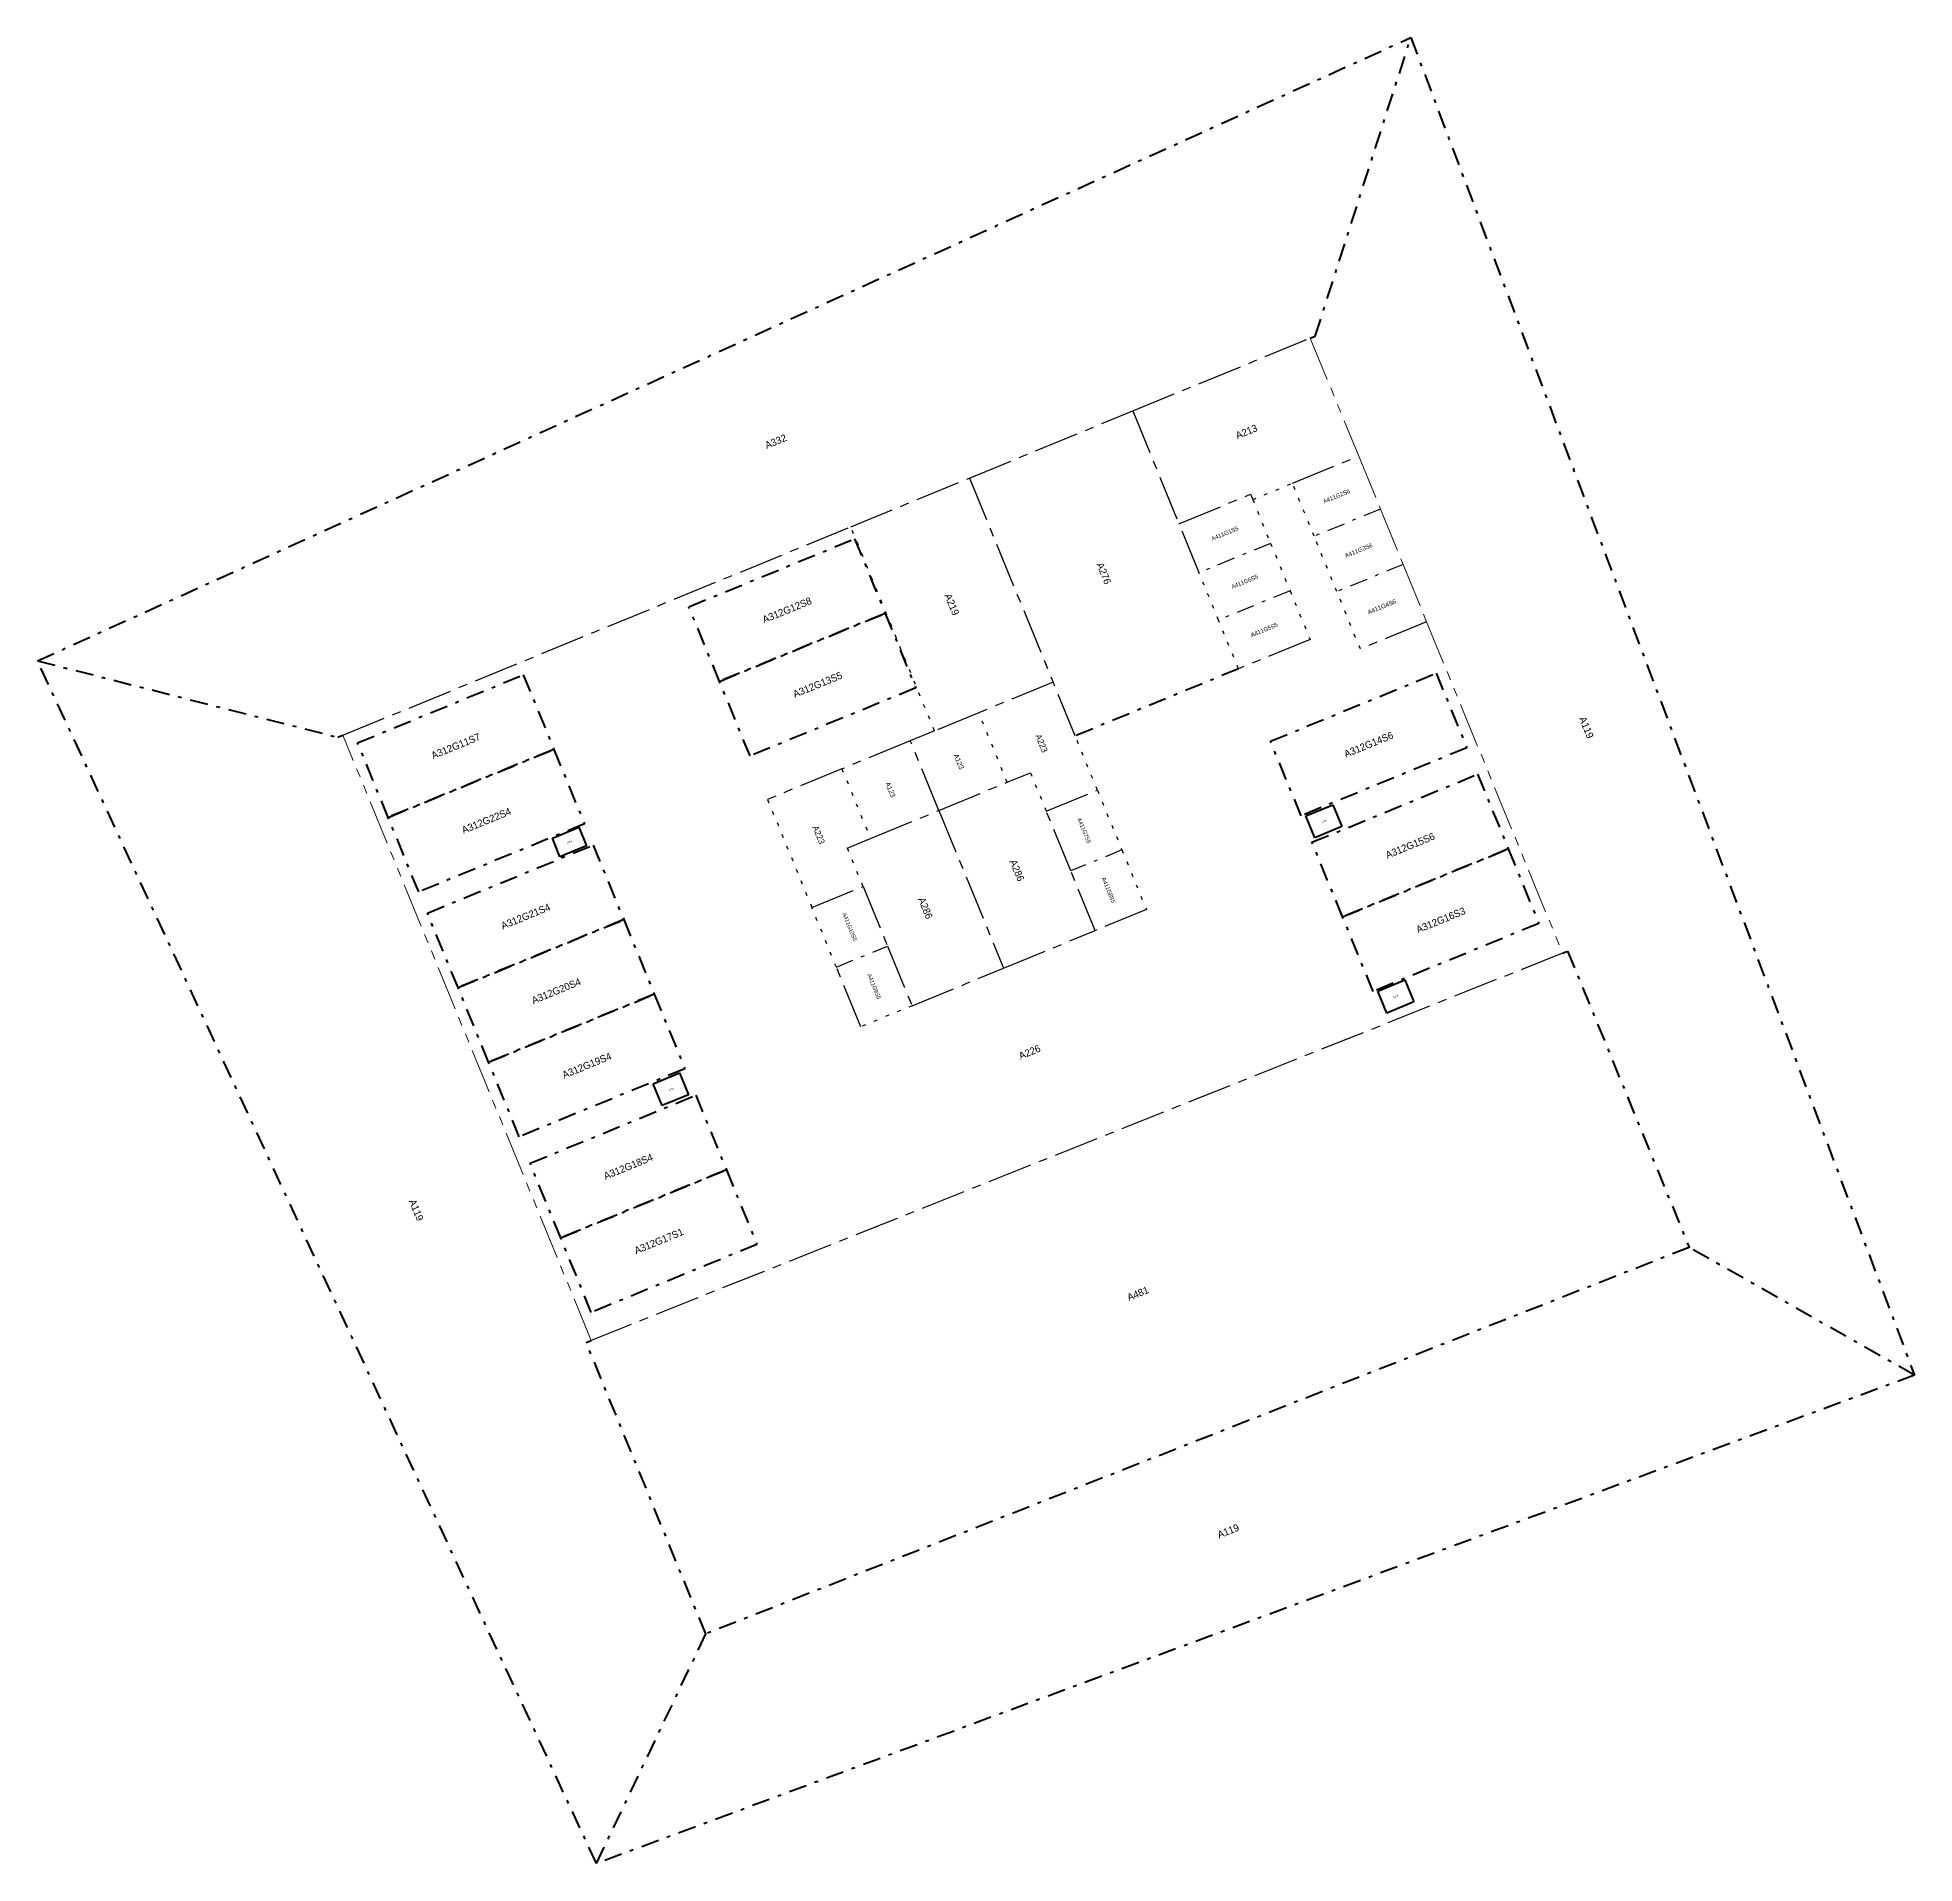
# Model space of a CAD drawing. Header units: millimetres. Extents: x 717.1 to 769.5, y 899.2 to 950.2.
import ezdxf
from ezdxf.enums import TextEntityAlignment as Align

# ---------------------------------------------------------------- set-up
doc = ezdxf.new("R2010")
doc.units = ezdxf.units.MM
for name, pattern in [('CENTER', [2, 1.25, -0.25, 0.25, -0.25]), ('DASHDOT', [1, 0.5, -0.25, 0, -0.25]), ('DOT', [0.25, 0, -0.25]), ('PHANTOM', [2.5, 1.25, -0.25, 0.25, -0.25, 0.25, -0.25])]:
    doc.linetypes.add(name, pattern=pattern)
doc.layers.add('3', color=7, linetype='Continuous', lineweight=0)
doc.layers.add('4', color=7, linetype='Continuous', lineweight=0)

msp = doc.modelspace()

# ---------------------------------------------------------------- linework, layer by layer
at = {"layer": '3', "color": 2, "linetype": 'DASHDOT', "lineweight": 50}
for p, q in [((717.105, 932.798), (755.452, 950.198)), ((752.782, 941.864), (755.452, 950.198)), ((755.452, 950.198), (769.515, 912.857)), ((752.644, 941.808), (752.782, 941.864)), ((732.713, 899.225), (717.105, 932.798)), ((717.105, 932.798), (725.492, 930.664)), ((750.64, 932.575), (746.079, 930.703)), ((725.492, 930.664), (725.631, 930.721)), ((759.691, 924.638), (759.83, 924.694)), ((759.83, 924.694), (763.223, 916.429)), ((763.225, 916.424), (735.771, 905.635)), ((763.223, 916.429), (763.225, 916.424)), ((769.515, 912.857), (763.225, 916.424)), ((732.425, 913.772), (732.564, 913.829)), ((735.766, 905.631), (732.425, 913.772)), ((769.515, 912.857), (732.713, 899.225)), ((732.713, 899.225), (735.766, 905.631)), ((735.771, 905.635), (735.766, 905.631))]:
    msp.add_line(p, q, dxfattribs=at)
at = {"layer": '3', "color": 2, "linetype": 'CENTER', "lineweight": 30}
for p, q in [((747.686, 939.773), (752.644, 941.808)), ((743.125, 937.901), (747.686, 939.773)), ((747.686, 939.773), (748.977, 936.627)), ((752.146, 937.755), (753.996, 938.514)), ((739.813, 936.542), (743.125, 937.901)), ((743.125, 937.901), (745.464, 932.202)), ((748.977, 936.627), (750.975, 937.447)), ((750.975, 937.447), (751.036, 937.299)), ((749.539, 935.258), (748.977, 936.627)), ((725.631, 930.721), (739.813, 936.542)), ((755.894, 933.889), (754.044, 933.129)), ((752.638, 933.395), (750.64, 932.575)), ((745.464, 932.202), (743.387, 931.35)), ((746.079, 930.703), (745.464, 932.202)), ((743.387, 931.35), (742.152, 930.843)), ((742.152, 930.843), (741.476, 930.566)), ((741.476, 930.566), (739.566, 929.782)), ((742.274, 928.623), (741.476, 930.566)), ((739.566, 929.782), (737.489, 928.929)), ((742.274, 928.623), (744.184, 929.407)), ((744.184, 929.407), (744.832, 929.673)), ((745.272, 928.6), (746.701, 929.186)), ((740.363, 927.839), (742.274, 928.623)), ((742.274, 928.623), (744.081, 924.219)), ((745.956, 926.934), (745.272, 928.6)), ((739.716, 927.573), (740.363, 927.839)), ((746.639, 925.269), (745.956, 926.934)), ((738.727, 925.913), (740.156, 926.5)), ((740.156, 926.5), (740.84, 924.835)), ((748.068, 925.856), (746.639, 925.269)), ((744.081, 924.219), (746.639, 925.269)), ((759.691, 924.638), (732.564, 913.829)), ((740.84, 924.835), (741.523, 923.17)), ((740.094, 922.583), (739.41, 924.248)), ((741.523, 923.17), (744.081, 924.219))]:
    msp.add_line(p, q, dxfattribs=at)
at = {"layer": '3', "color": 2, "linetype": 'PHANTOM', "lineweight": 15}
for p, q in [((752.644, 941.808), (753.996, 938.514)), ((753.996, 938.514), (754.604, 937.034)), ((754.604, 937.034), (755.238, 935.489)), ((755.238, 935.489), (755.894, 933.889)), ((755.894, 933.889), (759.691, 924.638)), ((732.564, 913.829), (725.631, 930.721))]:
    msp.add_line(p, q, dxfattribs=at)
at = {"layer": '3', "color": 2, "linetype": 'DOT', "lineweight": 30}
for p, q in [((751.036, 937.299), (752.146, 937.755)), ((752.753, 936.275), (752.146, 937.755)), ((751.036, 937.299), (751.537, 936.078)), ((742.152, 930.843), (739.813, 936.542)), ((751.537, 936.078), (752.08, 934.755)), ((753.387, 934.73), (752.753, 936.275)), ((750.082, 933.935), (749.539, 935.258)), ((752.08, 934.755), (752.638, 933.395)), ((754.044, 933.129), (753.387, 934.73)), ((750.64, 932.575), (750.082, 933.935)), ((744.184, 929.407), (743.387, 931.35)), ((746.701, 929.186), (746.079, 930.703)), ((739.566, 929.782), (740.363, 927.839)), ((744.832, 929.673), (745.272, 928.6)), ((737.489, 928.929), (738.727, 925.913)), ((746.701, 929.186), (747.385, 927.521)), ((740.156, 926.5), (739.716, 927.573)), ((747.385, 927.521), (748.068, 925.856)), ((739.41, 924.248), (738.727, 925.913)), ((741.523, 923.17), (740.094, 922.583))]:
    msp.add_line(p, q, dxfattribs=at)
at = {"layer": '3', "color": 2, "linetype": 'DASHDOT', "lineweight": 30}
for p, q in [((754.604, 937.034), (752.753, 936.275)), ((751.537, 936.078), (749.539, 935.258)), ((755.238, 935.489), (753.387, 934.73)), ((752.08, 934.755), (750.082, 933.935)), ((747.385, 927.521), (745.956, 926.934)), ((739.41, 924.248), (740.84, 924.835))]:
    msp.add_line(p, q, dxfattribs=at)
at = {"layer": '4', "color": 6, "linetype": 'DASHDOT', "lineweight": 50}
for p, q in [((735.293, 934.307), (739.919, 936.205)), ((739.919, 936.205), (740.773, 934.124)), ((736.147, 932.226), (735.293, 934.307)), ((740.773, 934.124), (736.147, 932.226)), ((736.147, 932.226), (740.773, 934.124)), ((740.773, 934.124), (741.627, 932.042)), ((726.042, 930.51), (730.667, 932.409)), ((730.667, 932.409), (731.522, 930.327)), ((751.534, 930.554), (756.16, 932.452)), ((756.16, 932.452), (757.014, 930.37)), ((737.002, 930.144), (736.147, 932.226)), ((741.627, 932.042), (737.002, 930.144)), ((726.896, 928.429), (726.042, 930.51)), ((726.896, 928.429), (731.522, 930.327)), ((731.522, 930.327), (726.896, 928.429)), ((731.522, 930.327), (732.376, 928.246)), ((752.389, 928.472), (751.534, 930.554)), ((757.014, 930.37), (752.389, 928.472)), ((752.692, 927.732), (757.318, 929.631)), ((757.318, 929.631), (758.172, 927.549)), ((727.75, 926.347), (726.896, 928.429)), ((732.376, 928.246), (727.75, 926.347)), ((753.546, 925.651), (752.692, 927.732)), ((727.993, 925.756), (732.618, 927.655)), ((732.618, 927.655), (733.473, 925.573)), ((753.546, 925.651), (758.172, 927.549)), ((758.172, 927.549), (753.546, 925.651)), ((758.172, 927.549), (759.026, 925.468)), ((728.847, 923.675), (727.993, 925.756)), ((728.847, 923.675), (733.473, 925.573)), ((733.473, 925.573), (728.847, 923.675)), ((733.473, 925.573), (734.327, 923.492)), ((754.401, 923.569), (753.546, 925.651)), ((759.026, 925.468), (754.401, 923.569)), ((729.701, 921.593), (728.847, 923.675)), ((734.327, 923.492), (729.701, 921.593)), ((729.701, 921.593), (734.327, 923.492)), ((734.327, 923.492), (735.181, 921.41)), ((730.556, 919.512), (729.701, 921.593)), ((735.181, 921.41), (730.556, 919.512)), ((730.859, 918.772), (735.485, 920.67)), ((735.485, 920.67), (736.339, 918.589)), ((731.714, 916.69), (730.859, 918.772)), ((731.714, 916.69), (736.339, 918.589)), ((736.339, 918.589), (731.714, 916.69)), ((736.339, 918.589), (737.193, 916.507)), ((732.568, 914.609), (731.714, 916.69)), ((737.193, 916.507), (732.568, 914.609))]:
    msp.add_line(p, q, dxfattribs=at)
at = {"layer": '4', "color": 6, "linetype": 'Continuous', "lineweight": 50}
for p, q in [((752.519, 928.471), (753.277, 928.783)), ((753.277, 928.783), (753.528, 928.172)), ((752.769, 927.861), (752.519, 928.471)), ((731.48, 927.847), (732.22, 928.151)), ((731.693, 927.329), (731.48, 927.847)), ((732.22, 928.151), (732.433, 927.633)), ((753.528, 928.172), (752.769, 927.861)), ((732.433, 927.633), (731.693, 927.329)), ((754.527, 923.577), (755.286, 923.889)), ((754.778, 922.967), (754.527, 923.577)), ((755.286, 923.889), (755.536, 923.278)), ((755.536, 923.278), (754.778, 922.967)), ((734.294, 920.992), (735.034, 921.295)), ((734.544, 920.381), (734.294, 920.992)), ((735.034, 921.295), (735.284, 920.685)), ((735.284, 920.685), (734.544, 920.381))]:
    msp.add_line(p, q, dxfattribs=at)

# ---------------------------------------------------------------- texts
at = {"layer": '3', "color": 2, "linetype": 'CENTER', "lineweight": 15}
for s, height, rotation, p in [('A213', 0.2, 22.3136, (750.863, 939.196)), ('A332', 0.2, 22.3136, (737.716, 938.923)), ('A411G1S5', 0.1193, 22.3136, (750.257, 936.353)), ('A276', 0.2, 292.3136, (746.882, 935.238)), ('A219', 0.2, 292.3136, (742.638, 934.372)), ('A223', 0.1701, 292.3136, (745.14, 930.496)), ('A123', 0.1389, 292.3136, (742.83, 929.986)), ('A411G7S5', 0.1114, 292.3136, (746.329, 928.06)), ('A286', 0.2, 292.3136, (744.456, 926.946)), ('A411G8S5', 0.1114, 292.3136, (747.012, 926.395)), ('A286', 0.2, 292.3136, (741.898, 925.896)), ('A411G9S5', 0.1114, 292.3136, (740.467, 923.709))]:
    msp.add_text(s, height=height, rotation=rotation, dxfattribs=at).set_placement(p, align=Align.MIDDLE_CENTER)
at = {"layer": '3', "color": 2, "linetype": 'DOT', "lineweight": 15}
for s, height, rotation, p in [('A411G2S6', 0.1193, 22.3136, (753.375, 937.395)), ('A411G3S6', 0.1218, 22.3136, (753.995, 935.882)), ('A411G6S5', 0.1172, 22.3136, (750.809, 935.007)), ('A411G4S6', 0.124, 22.3136, (754.641, 934.309)), ('A411G5S5', 0.1189, 22.3136, (751.36, 933.665)), ('A123', 0.1387, 292.3136, (740.92, 929.202)), ('A411G10S5', 0.1112, 292.3136, (739.783, 925.374)), ('A226', 0.2, 22.3136, (744.806, 921.877))]:
    msp.add_text(s, height=height, rotation=rotation, dxfattribs=at).set_placement(p, align=Align.MIDDLE_CENTER)
at = {"layer": '3', "color": 2, "linetype": 'PHANTOM', "lineweight": 15}
msp.add_text('A119', height=0.2, rotation=292.3136, dxfattribs=at).set_placement((760.357, 930.938), align=Align.MIDDLE_CENTER)
at = {"layer": '3', "color": 2, "linetype": 'Continuous', "lineweight": 15}
msp.add_text('A223', height=0.1701, rotation=292.3136, dxfattribs=at).set_placement((738.918, 927.943), align=Align.MIDDLE_CENTER)
at = {"layer": '3', "color": 2, "linetype": 'DASHDOT', "lineweight": 15}
for s, rotation, p in [('A119', 292.3136, (727.681, 917.467)), ('A481', 22.3136, (747.83, 915.134)), ('A119', 21.4546, (750.352, 908.506))]:
    msp.add_text(s, height=0.2, rotation=rotation, dxfattribs=at).set_placement(p, align=Align.MIDDLE_CENTER)
at = {"layer": '4', "color": 6, "linetype": 'DASHDOT', "lineweight": 15}
for s, p in [('A312G12S8', (738.033, 934.215)), ('A312G13S5', (738.887, 932.134)), ('A312G14S6', (754.274, 930.462)), ('A312G11S7', (728.782, 930.419)), ('A312G22S4', (729.636, 928.337)), ('A312G15S6', (755.432, 927.641)), ('A312G21S4', (730.733, 925.665)), ('A312G16S3', (756.286, 925.559)), ('A312G20S4', (731.587, 923.583)), ('A312G19S4', (732.441, 921.502)), ('A312G18S4', (733.599, 918.68)), ('A312G17S1', (734.453, 916.599))]:
    msp.add_text(s, height=0.2, rotation=22.3136, dxfattribs=at).set_placement(p, align=Align.MIDDLE_CENTER)
at = {"layer": '4', "color": 6, "linetype": 'Continuous', "lineweight": 15}
for height, p in [(0.049, (753.023, 928.322)), (0.0447, (731.957, 927.74)), (0.049, (755.032, 923.428)), (0.0485, (734.789, 920.838))]:
    msp.add_text('A258', height=height, rotation=22.3136, dxfattribs=at).set_placement(p, align=Align.MIDDLE_CENTER)

doc.saveas('drawing.dxf')
